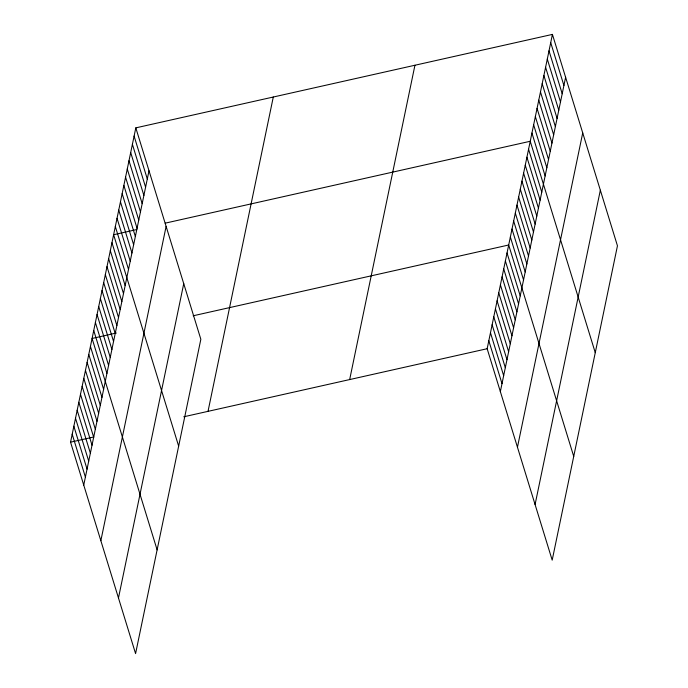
<?xml version="1.0" encoding="UTF-8"?>
<svg xmlns="http://www.w3.org/2000/svg" width="688" height="688" viewBox="0 0 688 688"><rect width="100%" height="100%" fill="white"/><g stroke="black" fill="none" stroke-linecap="round" stroke-linejoin="round"><path stroke-width="1.03" d="M135.811 127.865L200.844 339.279L135.579 653.6L70.546 442.186L135.811 127.865L552.421 34.4L617.454 245.814L552.189 560.135L487.156 348.721L552.421 34.4M83.738 485.092L149.004 170.77M100.852 540.699L166.118 226.378M118.474 597.992L183.739 283.671M208.025 411.347L273.291 97.025M349.667 379.57L414.941 65.24M500.348 391.627L565.613 77.297M517.453 447.234L582.727 132.904M535.083 504.528L600.349 190.198M136.869 229.517L113.623 234.737L178.656 446.142M165.172 223.17L530.224 141.272L595.266 352.677M116.341 333.018L92.08 338.462L157.122 549.875M193.173 315.783L508.69 244.997L573.732 456.411M70.546 442.186L93.792 436.975M183.765 416.79L487.156 348.721M550.71 42.622L563.911 85.518M549.007 50.843L562.199 93.74M547.295 59.065L560.496 101.962M545.593 67.286L558.785 110.183M543.881 75.508L557.082 118.405M542.178 83.721L555.371 126.626M540.467 91.943L553.668 134.848M538.764 100.164L551.957 143.07M537.053 108.386L550.254 151.283M535.35 116.607L548.542 159.504M533.639 124.829L546.84 167.726M531.936 133.051L545.128 175.947M528.573 149.253L541.766 192.15M526.913 157.225L540.114 200.131M525.254 165.206L538.455 208.103M523.602 173.187L536.795 216.084M521.943 181.168L535.144 224.064M520.283 189.14L533.484 232.045M518.632 197.121L531.824 240.026M516.972 205.101L530.173 247.998M515.321 213.082L528.513 255.979M513.661 221.063L526.862 263.96M512.001 229.035L525.202 271.941M510.35 237.016L523.542 279.921M507.03 252.978L520.231 295.874M505.379 260.958L518.571 303.855M503.719 268.931L516.92 311.836M502.059 276.911L515.26 319.817M500.408 284.892L513.601 327.789M498.748 292.873L511.949 335.77M497.089 300.854L510.29 343.751M495.437 308.826L508.63 351.731M493.778 316.807L506.979 359.704M492.118 324.788L505.319 367.684M490.467 332.768L503.659 375.665M488.807 340.741L502.008 383.646M134.1 136.086L147.301 178.983M132.397 144.308L145.598 187.205M130.686 152.53L143.887 195.426M128.983 160.751L142.184 203.648M127.271 168.973L140.472 211.87M125.569 177.194L138.77 220.091M123.857 185.407L137.058 228.313M122.154 193.629L135.355 236.534M120.452 201.851L133.644 244.756M118.74 210.072L131.941 252.978M117.037 218.294L130.23 261.191M115.326 226.515L128.527 269.412M111.963 242.718L125.164 285.615M110.304 250.699L123.505 293.595M108.652 258.671L121.845 301.576M106.993 266.652L120.194 309.548M105.333 274.632L118.534 317.529M103.682 282.613L116.874 325.51M102.022 290.585L115.223 333.491M100.362 298.566L113.563 341.472M98.711 306.547L111.903 349.444M97.051 314.528L110.252 357.425M95.391 322.509L108.592 365.405M93.74 330.481L106.932 373.386M90.429 346.442L103.621 389.339M88.769 354.423L101.962 397.32M87.109 362.404L100.31 405.301M85.458 370.376L98.651 413.282M83.798 378.357L96.999 421.254M82.139 386.338L95.34 429.235M80.487 394.319L93.68 437.215M78.828 402.299L92.029 445.196M77.168 410.272L90.369 453.177M75.517 418.252L88.709 461.149M73.857 426.233L87.058 469.13M72.197 434.214L85.398 477.111"/></g></svg>
